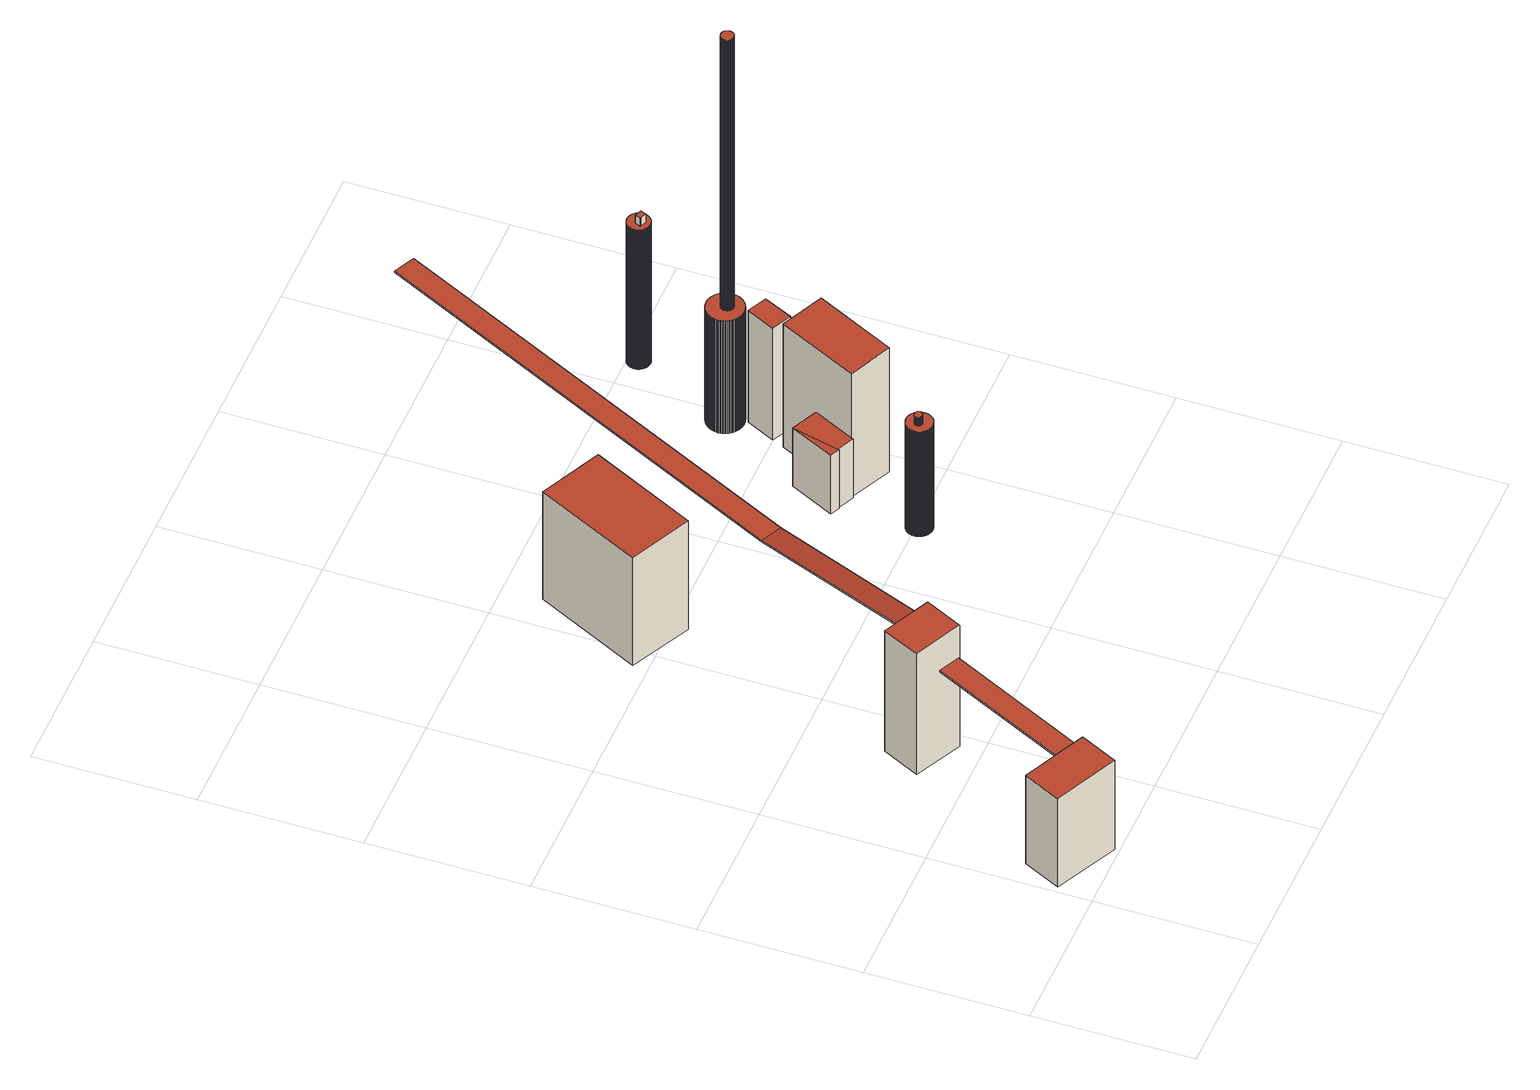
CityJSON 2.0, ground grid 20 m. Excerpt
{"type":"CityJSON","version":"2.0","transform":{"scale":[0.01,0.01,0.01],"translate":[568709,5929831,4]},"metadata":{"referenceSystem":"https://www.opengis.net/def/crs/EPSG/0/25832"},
"CityObjects":{
"building1":{"type":"Building","attributes":{"Grundfläche 2D":"126.676416","Grundhöhe NN":"4.909"},"geometry":[{"type":"Solid","lod":"3","boundaries":[[[[0,1,2,3]],[[4,5,3,2]],[[5,6,0,3]],[[6,7,1,0]],[[7,4,2,1]],[[7,6,5,4]]]],"semantics":{"surfaces":[{"type":"RoofSurface"},{"type":"WallSurface"},{"type":"GroundSurface"}],"values":[[0,1,1,1,1,2]]}}]},
"building2":{"type":"Building","attributes":{"Grundfläche 2D":"384.814786","Grundhöhe NN":"4.629"},"geometry":[{"type":"Solid","lod":"3","boundaries":[[[[8,9,10,11,12,13]],[[14,15,16,17,13]],[[18,19,20,21,22,23]],[[24,25,26,27]],[[28,24,27,29]],[[8,30,31,14,13,12,32,33,9]],[[10,9,33,34]],[[11,10,34,35]],[[12,11,35,32]],[[8,13,17]],[[15,14,31,36]],[[16,37,30,8,17]],[[20,19,18,38,39,40],[29,41,42,28]],[[21,20,40,43]],[[23,22,21,43,44,45],[36,37,16,15]],[[18,23,45,38]],[[41,29,27,26,46,47]],[[48,25,24,28,42,49]],[[26,25,48,46]],[[33,32,35,34]],[[37,36,31,30]],[[43,40,39,38,45,44]],[[48,49,47,46]],[[49,42,41,47]]]],"semantics":{"surfaces":[{"type":"RoofSurface"},{"type":"WallSurface"},{"type":"GroundSurface"}],"values":[[0,0,0,0,0,1,1,1,1,1,1,1,1,1,1,1,1,1,1,2,2,2,2,2]]}}]},
"building3":{"type":"Building","attributes":{"Grundfläche 2D":"8.216578","Grundhöhe NN":"4.984"},"children":["building3-1"],"geometry":[{"type":"Solid","lod":"3","boundaries":[[[[50,51,52,53,54,55,56,57,58,59,60,61,62,63,64,65,66,67,68,69,70,71,72,73,74,75,76,77,78,79,80,81,82,83,84,85,86,87,88,89,90,91,92,93,94,95,96,97,98,99,100,101,102,103,104,105,106,107,108,109,110,111,112,113,114,115,116,117,118,119,120,121,122,123,124,125,126,127,128,129,130,131,132,133,134,135,136,137,138,139,140,141,142,143,144,145,146,147,148,149]],[[150,151,56,55]],[[151,152,57,56]],[[152,153,58,57]],[[153,154,59,58]],[[154,155,60,59]],[[155,156,61,60]],[[156,157,62,61]],[[157,158,63,62]],[[158,159,64,63]],[[159,160,65,64]],[[160,161,66,65]],[[161,162,67,66]],[[163,150,55,54]],[[162,164,68,67]],[[164,165,69,68]],[[165,166,70,69]],[[166,167,71,70]],[[167,168,72,71]],[[168,169,73,72]],[[169,170,74,73]],[[170,171,75,74]],[[171,172,76,75]],[[172,173,77,76]],[[173,174,78,77]],[[174,175,79,78]],[[175,176,80,79]],[[176,177,81,80]],[[177,178,82,81]],[[178,179,83,82]],[[179,180,84,83]],[[180,181,85,84]],[[181,182,86,85]],[[182,183,87,86]],[[183,184,88,87]],[[184,185,89,88]],[[185,186,90,89]],[[186,187,91,90]],[[187,188,92,91]],[[188,189,93,92]],[[189,190,94,93]],[[190,191,95,94]],[[191,192,96,95]],[[192,193,97,96]],[[193,194,98,97]],[[194,195,99,98]],[[195,196,100,99]],[[196,197,101,100]],[[197,198,102,101]],[[198,199,103,102]],[[199,200,104,103]],[[200,201,105,104]],[[201,202,106,105]],[[202,203,107,106]],[[203,204,108,107]],[[204,205,109,108]],[[205,206,110,109]],[[206,207,111,110]],[[207,208,112,111]],[[208,209,113,112]],[[209,210,114,113]],[[210,211,115,114]],[[211,212,116,115]],[[212,213,117,116]],[[213,214,118,117]],[[214,215,119,118]],[[215,216,120,119]],[[216,217,121,120]],[[217,218,122,121]],[[218,219,123,122]],[[219,220,124,123]],[[220,221,125,124]],[[221,222,126,125]],[[222,223,127,126]],[[223,224,128,127]],[[224,225,129,128]],[[225,226,130,129]],[[226,227,131,130]],[[227,228,132,131]],[[228,229,133,132]],[[229,230,134,133]],[[230,231,135,134]],[[231,232,136,135]],[[232,233,137,136]],[[233,234,138,137]],[[234,235,139,138]],[[235,236,140,139]],[[236,237,141,140]],[[237,238,142,141]],[[238,239,143,142]],[[239,240,144,143]],[[240,241,145,144]],[[241,242,146,145]],[[242,243,147,146]],[[243,244,148,147]],[[244,245,149,148]],[[245,246,50,149]],[[246,247,51,50]],[[247,248,52,51]],[[248,249,53,52]],[[249,163,54,53]],[[243,242,241,240,239,238,237,236,235,234,233,232,231,230,229,228,227,226,225,224,223,222,221,220,219,218,217,216,215,214,213,212,211,210,209,208,207,206,205,204,203,202,201,200,199,198,197,196,195,194,193,192,191,190,189,188,187,186,185,184,183,182,181,180,179,178,177,176,175,174,173,172,171,170,169,168,167,166,165,164,162,161,160,159,158,157,156,155,154,153,152,151,150,163,249,248,247,246,245,244]]]],"semantics":{"surfaces":[{"type":"RoofSurface"},{"type":"WallSurface"},{"type":"GroundSurface"}],"values":[[0,1,1,1,1,1,1,1,1,1,1,1,1,1,1,1,1,1,1,1,1,1,1,1,1,1,1,1,1,1,1,1,1,1,1,1,1,1,1,1,1,1,1,1,1,1,1,1,1,1,1,1,1,1,1,1,1,1,1,1,1,1,1,1,1,1,1,1,1,1,1,1,1,1,1,1,1,1,1,1,1,1,1,1,1,1,1,1,1,1,1,1,1,1,1,1,1,1,1,1,1,2]]}}]},
"building3-1":{"type":"BuildingInstallation","parents":["building3"],"geometry":[{"type":"MultiSurface","lod":"3","boundaries":[[[250,251,252,253,254,255,256,257,258,259,260,261,262,263,264,265,266,267,268,269,270,271,272,273,274,275,276,277,278,279,280,281,282,283,284,285,286,287,288,289,290,291,292,293,294,295,296,297,298,299,300,301,302,303,304,305,306,307,308,309,310,311,312,313,314,315,316,317,318,319,320,321,322,323,324,325,326,327,328,329,330,331,332,333,334,335,336,337,338,339,340,341,342,343,344,345,346,347,348,349]],[[252,251,350,351]],[[253,252,351,352]],[[254,253,352,353]],[[255,254,353,354]],[[256,255,354,355]],[[257,256,355,356]],[[258,257,356,357]],[[259,258,357,358]],[[260,259,358,359]],[[261,260,359,360]],[[262,261,360,361]],[[263,262,361,362]],[[251,250,363,350]],[[264,263,362,364]],[[265,264,364,365]],[[266,265,365,366]],[[267,266,366,367]],[[268,267,367,368]],[[269,268,368,369]],[[270,269,369,370]],[[271,270,370,371]],[[272,271,371,372]],[[273,272,372,373]],[[274,273,373,374]],[[275,274,374,375]],[[276,275,375,376]],[[277,276,376,377]],[[278,277,377,378]],[[279,278,378,379]],[[280,279,379,380]],[[281,280,380,381]],[[282,281,381,382]],[[283,282,382,383]],[[284,283,383,384]],[[285,284,384,385]],[[286,285,385,386]],[[287,286,386,387]],[[288,287,387,388]],[[289,288,388,389]],[[290,289,389,390]],[[291,290,390,391]],[[292,291,391,392]],[[293,292,392,393]],[[294,293,393,394]],[[295,294,394,395]],[[296,295,395,396]],[[297,296,396,397]],[[298,297,397,398]],[[299,298,398,399]],[[300,299,399,400]],[[301,300,400,401]],[[302,301,401,402]],[[303,302,402,403]],[[304,303,403,404]],[[305,304,404,405]],[[306,305,405,406]],[[307,306,406,407]],[[308,307,407,408]],[[309,308,408,409]],[[310,309,409,410]],[[311,310,410,411]],[[312,311,411,412]],[[313,312,412,413]],[[314,313,413,414]],[[315,314,414,415]],[[316,315,415,416]],[[317,316,416,417]],[[318,317,417,418]],[[319,318,418,419]],[[320,319,419,420]],[[321,320,420,421]],[[322,321,421,422]],[[323,322,422,423]],[[324,323,423,424]],[[325,324,424,425]],[[326,325,425,426]],[[327,326,426,427]],[[328,327,427,428]],[[329,328,428,429]],[[330,329,429,430]],[[331,330,430,431]],[[332,331,431,432]],[[333,332,432,433]],[[334,333,433,434]],[[335,334,434,435]],[[336,335,435,436]],[[337,336,436,437]],[[338,337,437,438]],[[339,338,438,439]],[[340,339,439,440]],[[341,340,440,441]],[[342,341,441,442]],[[343,342,442,443]],[[344,343,443,444]],[[345,344,444,445]],[[346,345,445,446]],[[347,346,446,447]],[[348,347,447,448]],[[349,348,448,449]],[[250,349,449,363]]],"semantics":{"surfaces":[{"type":"RoofSurface"},{"type":"WallSurface"}],"values":[0,1,1,1,1,1,1,1,1,1,1,1,1,1,1,1,1,1,1,1,1,1,1,1,1,1,1,1,1,1,1,1,1,1,1,1,1,1,1,1,1,1,1,1,1,1,1,1,1,1,1,1,1,1,1,1,1,1,1,1,1,1,1,1,1,1,1,1,1,1,1,1,1,1,1,1,1,1,1,1,1,1,1,1,1,1,1,1,1,1,1,1,1,1,1,1,1,1,1,1,1]}}]},
"building4":{"type":"Building","attributes":{"Grundfläche 2D":"87.640583","Grundhöhe NN":"4.888"},"geometry":[{"type":"Solid","lod":"3","boundaries":[[[[450,451,452,453]],[[454,455,456,457,458]],[[456,459,460,457]],[[450,454,461,462,451]],[[452,451,462,463]],[[453,452,463,464]],[[455,454,450,453,464,465]],[[456,455,465,466]],[[459,456,466,467]],[[460,459,467,468]],[[457,460,468,469]],[[458,457,469,470]],[[454,458,470,461]],[[463,462,461,470,469,468,467,466,465,464]]]],"semantics":{"surfaces":[{"type":"RoofSurface"},{"type":"WallSurface"},{"type":"GroundSurface"}],"values":[[0,0,0,1,1,1,1,1,1,1,1,1,1,2]]}}]},
"building5":{"type":"Building","attributes":{"Grundfläche 2D":"11.058525","Grundhöhe NN":"5.055"},"geometry":[{"type":"Solid","lod":"3","boundaries":[[[[471,472,473,474]],[[475,476,474,473]],[[476,477,471,474]],[[477,478,472,471]],[[478,475,473,472]],[[478,477,476,475]]]],"semantics":{"surfaces":[{"type":"RoofSurface"},{"type":"WallSurface"},{"type":"GroundSurface"}],"values":[[0,1,1,1,1,2]]}}]},
"building6":{"type":"Building","attributes":{"Grundfläche 2D":"16.461958","Grundhöhe NN":"5.055"},"children":["building6-1"],"geometry":[{"type":"Solid","lod":"3","boundaries":[[[[479,480,481,482,483,484,485,486,487,488,489,490,491,492,493,494,495,496,497,498,499,500,501,502,503,504,505,506,507,508,509,510,511,512,513,514,515,516,517,518,519,520,521,522,523,524,525,526,527,528,529,530,531,532,533,534,535,536,537,538,539,540,541,542,543,544,545,546,547,548,549,550,551,552,553,554,555,556,557,558,559,560,561,562,563,564,565,566,567,568,569,570,571,572,573,574,575,576,577,578]],[[579,580,490,489]],[[580,581,491,490]],[[581,582,492,491]],[[582,583,493,492]],[[584,585,482,481]],[[585,586,483,482]],[[586,587,484,483]],[[587,588,485,484]],[[588,589,486,485]],[[589,590,487,486]],[[591,579,489,488]],[[590,591,488,487]],[[583,592,494,493]],[[592,593,495,494]],[[593,594,496,495]],[[594,595,497,496]],[[595,596,498,497]],[[596,597,499,498]],[[597,598,500,499]],[[598,599,501,500]],[[599,600,502,501]],[[600,601,503,502]],[[601,602,504,503]],[[602,603,505,504]],[[603,604,506,505]],[[604,605,507,506]],[[605,606,508,507]],[[606,607,509,508]],[[607,608,510,509]],[[608,609,511,510]],[[609,610,512,511]],[[610,611,513,512]],[[611,612,514,513]],[[612,613,515,514]],[[613,614,516,515]],[[614,615,517,516]],[[615,616,518,517]],[[616,617,519,518]],[[617,618,520,519]],[[618,619,521,520]],[[619,620,522,521]],[[620,621,523,522]],[[621,622,524,523]],[[622,623,525,524]],[[623,624,526,525]],[[624,625,527,526]],[[625,626,528,527]],[[626,627,529,528]],[[627,628,530,529]],[[628,629,531,530]],[[629,630,532,531]],[[630,631,533,532]],[[631,632,534,533]],[[632,633,535,534]],[[633,634,536,535]],[[634,635,537,536]],[[635,636,538,537]],[[636,637,539,538]],[[637,638,540,539]],[[638,639,541,540]],[[639,640,542,541]],[[640,641,543,542]],[[641,642,544,543]],[[642,643,545,544]],[[643,644,546,545]],[[644,645,547,546]],[[645,646,548,547]],[[646,647,549,548]],[[647,648,550,549]],[[648,649,551,550]],[[649,650,552,551]],[[650,651,553,552]],[[651,652,554,553]],[[652,653,555,554]],[[653,654,556,555]],[[654,655,557,556]],[[655,656,558,557]],[[656,657,559,558]],[[657,658,560,559]],[[658,659,561,560]],[[659,660,562,561]],[[660,661,563,562]],[[661,662,564,563]],[[662,663,565,564]],[[663,664,566,565]],[[664,665,567,566]],[[665,666,568,567]],[[666,667,569,568]],[[667,668,570,569]],[[668,669,571,570]],[[669,670,572,571]],[[670,671,573,572]],[[671,672,574,573]],[[672,673,575,574]],[[673,674,576,575]],[[674,675,577,576]],[[675,676,578,577]],[[676,677,479,578]],[[677,678,480,479]],[[678,584,481,480]],[[674,673,672,671,670,669,668,667,666,665,664,663,662,661,660,659,658,657,656,655,654,653,652,651,650,649,648,647,646,645,644,643,642,641,640,639,638,637,636,635,634,633,632,631,630,629,628,627,626,625,624,623,622,621,620,619,618,617,616,615,614,613,612,611,610,609,608,607,606,605,604,603,602,601,600,599,598,597,596,595,594,593,592,583,582,581,580,579,591,590,589,588,587,586,585,584,678,677,676,675]]]],"semantics":{"surfaces":[{"type":"RoofSurface"},{"type":"WallSurface"},{"type":"GroundSurface"}],"values":[[0,1,1,1,1,1,1,1,1,1,1,1,1,1,1,1,1,1,1,1,1,1,1,1,1,1,1,1,1,1,1,1,1,1,1,1,1,1,1,1,1,1,1,1,1,1,1,1,1,1,1,1,1,1,1,1,1,1,1,1,1,1,1,1,1,1,1,1,1,1,1,1,1,1,1,1,1,1,1,1,1,1,1,1,1,1,1,1,1,1,1,1,1,1,1,1,1,1,1,1,1,2]]}}]},
"building6-1":{"type":"BuildingInstallation","parents":["building6"],"geometry":[{"type":"MultiSurface","lod":"3","boundaries":[[[679,680,681,682,683,684,685,686,687,688,689,690,691,692,693,694,695,696,697,698,699,700,701,702,703,704,705,706,707,708,709,710,711,712,713,714,715,716,717,718,719,720,721,722,723,724,725,726,727,728,729,730,731,732,733,734,735,736,737,738,739,740,741,742,743,744,745,746,747,748,749,750,751,752,753,754,755,756,757,758,759,760,761,762,763,764,765,766,767,768,769,770,771,772,773,774,775,776,777,778]],[[779,780,685,684]],[[780,781,686,685]],[[781,782,687,686]],[[782,783,688,687]],[[783,784,689,688]],[[784,785,690,689]],[[691,690,785,786]],[[679,778,787,788]],[[788,789,680,679]],[[789,790,681,680]],[[790,791,682,681]],[[791,792,683,682]],[[792,779,684,683]],[[786,793,692,691]],[[793,794,693,692]],[[794,795,694,693]],[[795,796,695,694]],[[796,797,696,695]],[[797,798,697,696]],[[798,799,698,697]],[[799,800,699,698]],[[800,801,700,699]],[[801,802,701,700]],[[802,803,702,701]],[[803,804,703,702]],[[804,805,704,703]],[[805,806,705,704]],[[806,807,706,705]],[[807,808,707,706]],[[808,809,708,707]],[[809,810,709,708]],[[810,811,710,709]],[[811,812,711,710]],[[812,813,712,711]],[[813,814,713,712]],[[814,815,714,713]],[[815,816,715,714]],[[816,817,716,715]],[[817,818,717,716]],[[818,819,718,717]],[[819,820,719,718]],[[820,821,720,719]],[[821,822,721,720]],[[822,823,722,721]],[[823,824,723,722]],[[824,825,724,723]],[[825,826,725,724]],[[826,827,726,725]],[[827,828,727,726]],[[828,829,728,727]],[[829,830,729,728]],[[830,831,730,729]],[[831,832,731,730]],[[832,833,732,731]],[[833,834,733,732]],[[834,835,734,733]],[[835,836,735,734]],[[736,735,836,837]],[[837,838,737,736]],[[838,839,738,737]],[[839,840,739,738]],[[840,841,740,739]],[[841,842,741,740]],[[842,843,742,741]],[[843,844,743,742]],[[844,845,744,743]],[[845,846,745,744]],[[846,847,746,745]],[[847,848,747,746]],[[848,849,748,747]],[[849,850,749,748]],[[850,851,750,749]],[[851,852,751,750]],[[852,853,752,751]],[[853,854,753,752]],[[854,855,754,753]],[[755,754,855,856]],[[856,857,756,755]],[[857,858,757,756]],[[858,859,758,757]],[[859,860,759,758]],[[860,861,760,759]],[[861,862,761,760]],[[862,863,762,761]],[[863,864,763,762]],[[864,865,764,763]],[[865,866,765,764]],[[866,867,766,765]],[[867,868,767,766]],[[868,869,768,767]],[[869,870,769,768]],[[870,871,770,769]],[[871,872,771,770]],[[872,873,772,771]],[[873,874,773,772]],[[874,875,774,773]],[[875,876,775,774]],[[876,877,776,775]],[[877,878,777,776]],[[878,787,778,777]]],"semantics":{"surfaces":[{"type":"RoofSurface"},{"type":"WallSurface"}],"values":[0,1,1,1,1,1,1,1,1,1,1,1,1,1,1,1,1,1,1,1,1,1,1,1,1,1,1,1,1,1,1,1,1,1,1,1,1,1,1,1,1,1,1,1,1,1,1,1,1,1,1,1,1,1,1,1,1,1,1,1,1,1,1,1,1,1,1,1,1,1,1,1,1,1,1,1,1,1,1,1,1,1,1,1,1,1,1,1,1,1,1,1,1,1,1,1,1,1,1,1,1]}}]},
"building7":{"type":"Building","attributes":{"Grundfläche 2D":"6.274984","Grundhöhe NN":"4.572"},"children":["building7-1"],"geometry":[{"type":"Solid","lod":"3","boundaries":[[[[879,880,881,882,883,884,885,886,887,888,889,890,891,892,893,894,895,896,897,898,899,900,901,902,903,904,905,906,907,908,909,910,911,912,913,914,915,916,917,918,919,920,921,922,923,924,925,926,927,928,929,930,931,932,933,934,935,936,937,938,939,940,941,942,943,944,945,946,947,948,949,950,951,952,953,954,955,956,957,958,959,960,961,962,963,964,965,966,967,968,969,970,971,972,973,974,975,976,977,978,979,980,981]],[[982,983,880,879]],[[983,984,881,880]],[[984,985,882,881]],[[985,986,883,882]],[[986,987,884,883]],[[987,988,885,884]],[[988,989,886,885]],[[989,990,887,886]],[[990,991,888,887]],[[992,982,879,981]],[[993,994,980,979]],[[994,992,981,980]],[[991,995,889,888]],[[995,996,890,889]],[[996,997,891,890]],[[997,998,892,891]],[[998,999,893,892]],[[999,1000,894,893]],[[1000,1001,895,894]],[[1001,1002,896,895]],[[1002,1003,897,896]],[[1003,1004,898,897]],[[1004,1005,899,898]],[[1005,1006,900,899]],[[1006,1007,901,900]],[[1007,1008,902,901]],[[1008,1009,903,902]],[[1009,1010,904,903]],[[1010,1011,905,904]],[[1011,1012,906,905]],[[1012,1013,907,906]],[[1013,1014,908,907]],[[1014,1015,909,908]],[[1015,1016,910,909]],[[1016,1017,911,910]],[[1017,1018,912,911]],[[1018,1019,913,912]],[[1019,1020,914,913]],[[1020,1021,915,914]],[[1021,1022,916,915]],[[1022,1023,1024,918,917,916]],[[1024,1025,919,918]],[[1025,1026,920,919]],[[1026,1027,921,920]],[[1027,1028,922,921]],[[1028,1029,923,922]],[[1029,1030,924,923]],[[1030,1031,925,924]],[[1031,1032,926,925]],[[1032,1033,927,926]],[[1033,1034,928,927]],[[1034,1035,929,928]],[[1035,1036,930,929]],[[1036,1037,931,930]],[[1037,1038,932,931]],[[1038,1039,933,932]],[[1039,1040,934,933]],[[1040,1041,935,934]],[[1041,1042,936,935]],[[1042,1043,937,936]],[[1043,1044,1045,939,938,937]],[[1045,1046,940,939]],[[1046,1047,941,940]],[[1047,1048,942,941]],[[1048,1049,943,942]],[[1049,1050,944,943]],[[1050,1051,945,944]],[[1051,1052,946,945]],[[1052,1053,947,946]],[[1053,1054,948,947]],[[1054,1055,949,948]],[[1055,1056,950,949]],[[1056,1057,951,950]],[[1057,1058,952,951]],[[1058,1059,953,952]],[[1059,1060,954,953]],[[1060,1061,955,954]],[[1061,1062,956,955]],[[1062,1063,957,956]],[[1063,1064,958,957]],[[1064,1065,959,958]],[[1065,1066,960,959]],[[1066,1067,961,960]],[[1067,1068,962,961]],[[1068,1069,963,962]],[[1069,1070,964,963]],[[1070,1071,965,964]],[[1071,1072,966,965]],[[1072,1073,967,966]],[[1073,1074,968,967]],[[1074,1075,969,968]],[[1075,1076,970,969]],[[1076,1077,971,970]],[[1077,1078,972,971]],[[1078,1079,973,972]],[[1079,1080,974,973]],[[1080,1081,975,974]],[[1081,1082,976,975]],[[1082,1083,977,976]],[[1083,1084,978,977]],[[1084,993,979,978]],[[1079,1078,1077,1076,1075,1074,1073,1072,1071,1070,1069,1068,1067,1066,1065,1064,1063,1062,1061,1060,1059,1058,1057,1056,1055,1054,1053,1052,1051,1050,1049,1048,1047,1046,1045,1044,1043,1042,1041,1040,1039,1038,1037,1036,1035,1034,1033,1032,1031,1030,1029,1028,1027,1026,1025,1024,1023,1022,1021,1020,1019,1018,1017,1016,1015,1014,1013,1012,1011,1010,1009,1008,1007,1006,1005,1004,1003,1002,1001,1000,999,998,997,996,995,991,990,989,988,987,986,985,984,983,982,992,994,993,1084,1083,1082,1081,1080]]]],"semantics":{"surfaces":[{"type":"RoofSurface"},{"type":"WallSurface"},{"type":"GroundSurface"}],"values":[[0,1,1,1,1,1,1,1,1,1,1,1,1,1,1,1,1,1,1,1,1,1,1,1,1,1,1,1,1,1,1,1,1,1,1,1,1,1,1,1,1,1,1,1,1,1,1,1,1,1,1,1,1,1,1,1,1,1,1,1,1,1,1,1,1,1,1,1,1,1,1,1,1,1,1,1,1,1,1,1,1,1,1,1,1,1,1,1,1,1,1,1,1,1,1,1,1,1,1,1,1,1,2]]}}]},
"building7-1":{"type":"BuildingInstallation","parents":["building7"],"geometry":[{"type":"MultiSurface","lod":"3","boundaries":[[[1085,1086,1087,1088,1089,1090]],[[1091,1092,1086,1085]],[[1092,1093,1094,1088,1087,1086]],[[1089,1088,1094,1095]],[[1090,1089,1095,1096]],[[1096,1091,1085,1090]]],"semantics":{"surfaces":[{"type":"RoofSurface"},{"type":"WallSurface"}],"values":[0,1,1,1,1,1]}}]}
},
"vertices":[
[3167,7129,1778],[2398,7506,1759],[1747,6177,1759],[2515,5800,1778],[1747,6177,91],[2515,5800,91],[3167,7129,91],[2398,7506,91],
[726,717,1439],[313,919,1430],[82,447,1430],[876,58,1447],[1107,530,1447],[887,638,1442],[991,587,1442],[1823,2287,1442],[1558,2417,1442],[726,717,1442],[2063,2752,1947],[2047,2760,1947],[1465,3045,1934],[1235,2575,1934],[1823,2287,1947],[1833,2282,1947],[3100,4911,1447],[5746,10315,1453],[5482,10444,1453],[2834,5037,1447],[2047,2760,1697],[1783,2889,1697],[726,717,1422],[991,587,1422],[1107,530,63],[313,919,63],[82,447,63],[876,58,63],[1823,2287,1422],[1558,2417,1422],[2063,2752,63],[2047,2760,63],[1465,3045,63],[1783,2889,1674],[2047,2760,1674],[1235,2575,63],[1823,2287,63],[1833,2282,63],[5482,10444,1430],[2834,5037,1424],[5746,10315,1430],[3100,4911,1424],
[4861,4051,1725],[4855,4042,1725],[4849,4034,1725],[4844,4025,1725],[4840,4016,1725],[4836,4006,1725],[4833,3997,1725],[4831,3987,1725],[4829,3977,1725],[4827,3967,1725],[4827,3957,1725],[4827,3946,1725],[4827,3936,1725],[4829,3926,1725],[4830,3916,1725],[4833,3906,1725],[4836,3897,1725],[4840,3887,1725],[4844,3878,1725],[4849,3869,1725],[4854,3861,1725],[4860,3852,1725],[4867,3845,1725],[4874,3837,1725],[4881,3830,1725],[4889,3824,1725],[4897,3818,1725],[4906,3812,1725],[4915,3807,1725],[4924,3803,1725],[4933,3799,1725],[4943,3796,1725],[4953,3793,1725],[4963,3792,1725],[4973,3790,1725],[4983,3790,1725],[4993,3790,1725],[5003,3790,1725],[5014,3792,1725],[5023,3793,1725],[5033,3796,1725],[5043,3799,1725],[5052,3803,1725],[5062,3807,1725],[5070,3812,1725],[5079,3817,1725],[5087,3823,1725],[5095,3830,1725],[5103,3837,1725],[5110,3844,1725],[5116,3852,1725],[5122,3860,1725],[5128,3869,1725],[5132,3878,1725],[5137,3887,1725],[5141,3896,1725],[5144,3906,1725],[5146,3916,1725],[5148,3926,1725],[5149,3936,1725],[5150,3946,1725],[5150,3956,1725],[5149,3966,1725],[5148,3976,1725],[5146,3986,1725],[5144,3996,1725],[5141,4006,1725],[5137,4015,1725],[5133,4025,1725],[5128,4033,1725],[5122,4042,1725],[5116,4050,1725],[5110,4058,1725],[5103,4066,1725],[5095,4072,1725],[5088,4079,1725],[5079,4085,1725],[5071,4091,1725],[5062,4095,1725],[5053,4100,1725],[5043,4104,1725],[5034,4107,1725],[5024,4109,1725],[5014,4111,1725],[5004,4112,1725],[4994,4113,1725],[4983,4113,1725],[4973,4112,1725],[4963,4111,1725],[4953,4109,1725],[4943,4107,1725],[4934,4104,1725],[4924,4100,1725],[4915,4096,1725],[4906,4091,1725],[4898,4085,1725],[4889,4079,1725],[4881,4073,1725],[4874,4066,1725],[4867,4058,1725],[4836,4006,98],[4833,3997,98],[4831,3987,98],[4829,3977,98],[4827,3967,98],[4827,3957,98],[4827,3946,98],[4827,3936,98],[4829,3926,98],[4830,3916,98],[4833,3906,98],[4836,3897,98],[4840,3887,98],[4840,4016,98],[4844,3878,98],[4849,3869,98],[4854,3861,98],[4860,3852,98],[4867,3845,98],[4874,3837,98],[4881,3830,98],[4889,3824,98],[4897,3818,98],[4906,3812,98],[4915,3807,98],[4924,3803,98],[4933,3799,98],[4943,3796,98],[4953,3793,98],[4963,3792,98],[4973,3790,98],[4983,3790,98],[4993,3790,98],[5003,3790,98],[5014,3792,98],[5023,3793,98],[5033,3796,98],[5043,3799,98],[5052,3803,98],[5062,3807,98],[5070,3812,98],[5079,3817,98],[5087,3823,98],[5095,3830,98],[5103,3837,98],[5110,3844,98],[5116,3852,98],[5122,3860,98],[5128,3869,98],[5132,3878,98],[5137,3887,98],[5141,3896,98],[5144,3906,98],[5146,3916,98],[5148,3926,98],[5149,3936,98],[5150,3946,98],[5150,3956,98],[5149,3966,98],[5148,3976,98],[5146,3986,98],[5144,3996,98],[5141,4006,98],[5137,4015,98],[5133,4025,98],[5128,4033,98],[5122,4042,98],[5116,4050,98],[5110,4058,98],[5103,4066,98],[5095,4072,98],[5088,4079,98],[5079,4085,98],[5071,4091,98],[5062,4095,98],[5053,4100,98],[5043,4104,98],[5034,4107,98],[5024,4109,98],[5014,4111,98],[5004,4112,98],[4994,4113,98],[4983,4113,98],[4973,4112,98],[4963,4111,98],[4953,4109,98],[4943,4107,98],[4934,4104,98],[4924,4100,98],[4915,4096,98],[4906,4091,98],[4898,4085,98],[4889,4079,98],[4881,4073,98],[4874,4066,98],[4867,4058,98],[4861,4051,98],[4855,4042,98],[4849,4034,98],[4844,4025,98],
[4925,3976,1857],[4924,3973,1857],[4923,3970,1857],[4922,3967,1857],[4922,3964,1857],[4921,3962,1857],[4921,3958,1857],[4921,3955,1857],[4921,3953,1857],[4922,3950,1857],[4922,3947,1857],[4923,3944,1857],[4924,3941,1857],[4925,3938,1857],[4926,3935,1857],[4928,3933,1857],[4929,3930,1857],[4931,3928,1857],[4933,3925,1857],[4935,3923,1857],[4937,3921,1857],[4940,3919,1857],[4942,3917,1857],[4945,3916,1857],[4947,3914,1857],[4950,3913,1857],[4953,3912,1857],[4956,3911,1857],[4958,3910,1857],[4961,3910,1857],[4964,3909,1857],[4967,3909,1857],[4970,3909,1857],[4973,3909,1857],[4976,3910,1857],[4979,3910,1857],[4982,3911,1857],[4985,3912,1857],[4988,3913,1857],[4991,3914,1857],[4993,3916,1857],[4996,3917,1857],[4998,3919,1857],[5000,3921,1857],[5003,3923,1857],[5005,3925,1857],[5007,3928,1857],[5008,3930,1857],[5010,3933,1857],[5011,3935,1857],[5013,3938,1857],[5014,3941,1857],[5015,3944,1857],[5016,3946,1857],[5016,3949,1857],[5016,3952,1857],[5017,3955,1857],[5017,3958,1857],[5017,3961,1857],[5016,3964,1857],[5016,3967,1857],[5015,3970,1857],[5014,3973,1857],[5013,3976,1857],[5011,3979,1857],[5010,3981,1857],[5008,3984,1857],[5007,3986,1857],[5005,3988,1857],[5003,3991,1857],[5001,3993,1857],[4998,3995,1857],[4996,3996,1857],[4993,3998,1857],[4991,4000,1857],[4988,4001,1857],[4985,4002,1857],[4982,4003,1857],[4979,4004,1857],[4976,4004,1857],[4973,4004,1857],[4970,4005,1857],[4968,4005,1857],[4965,4004,1857],[4961,4004,1857],[4958,4004,1857],[4956,4003,1857],[4953,4002,1857],[4950,4001,1857],[4947,4000,1857],[4945,3998,1857],[4942,3996,1857],[4940,3995,1857],[4937,3993,1857],[4935,3991,1857],[4933,3989,1857],[4931,3986,1857],[4929,3984,1857],[4928,3981,1857],[4926,3979,1857],[4924,3973,1725],[4923,3970,1725],[4922,3967,1725],[4922,3964,1725],[4921,3962,1725],[4921,3958,1725],[4921,3955,1725],[4921,3953,1725],[4922,3950,1725],[4922,3947,1725],[4923,3944,1725],[4924,3941,1725],[4925,3938,1725],[4925,3976,1725],[4926,3935,1725],[4928,3933,1725],[4929,3930,1725],[4931,3928,1725],[4933,3925,1725],[4935,3923,1725],[4937,3921,1725],[4940,3919,1725],[4942,3917,1725],[4945,3916,1725],[4947,3914,1725],[4950,3913,1725],[4953,3912,1725],[4956,3911,1725],[4958,3910,1725],[4961,3910,1725],[4964,3909,1725],[4967,3909,1725],[4970,3909,1725],[4973,3909,1725],[4976,3910,1725],[4979,3910,1725],[4982,3911,1725],[4985,3912,1725],[4988,3913,1725],[4991,3914,1725],[4993,3916,1725],[4996,3917,1725],[4998,3919,1725],[5000,3921,1725],[5003,3923,1725],[5005,3925,1725],[5007,3928,1725],[5008,3930,1725],[5010,3933,1725],[5011,3935,1725],[5013,3938,1725],[5014,3941,1725],[5015,3944,1725],[5016,3946,1725],[5016,3949,1725],[5016,3952,1725],[5017,3955,1725],[5017,3958,1725],[5017,3961,1725],[5016,3964,1725],[5016,3967,1725],[5015,3970,1725],[5014,3973,1725],[5013,3976,1725],[5011,3979,1725],[5010,3981,1725],[5008,3984,1725],[5007,3986,1725],[5005,3988,1725],[5003,3991,1725],[5001,3993,1725],[4998,3995,1725],[4996,3996,1725],[4993,3998,1725],[4991,4000,1725],[4988,4001,1725],[4985,4002,1725],[4982,4003,1725],[4979,4004,1725],[4976,4004,1725],[4973,4004,1725],[4970,4005,1725],[4968,4005,1725],[4965,4004,1725],[4961,4004,1725],[4958,4004,1725],[4956,4003,1725],[4953,4002,1725],[4950,4001,1725],[4947,4000,1725],[4945,3998,1725],[4942,3996,1725],[4940,3995,1725],[4937,3993,1725],[4935,3991,1725],[4933,3989,1725],[4931,3986,1725],[4929,3984,1725],[4928,3981,1725],[4926,3979,1725],
[5181,4841,2004],[5708,4584,2022],[6198,5589,2022],[5672,5846,2004],[5181,4841,1004],[5437,5363,1004],[5112,5522,997],[4962,4920,997],[5170,4818,1004],[4839,4963,997],[4955,4906,997],[5181,4841,89],[5708,4584,89],[6198,5589,89],[5672,5846,89],[5437,5363,89],[5112,5522,89],[4839,4963,89],[4955,4906,89],[4962,4920,89],[5170,4818,89],
[5899,6354,1841],[5723,5988,1841],[5969,5870,1841],[6144,6236,1841],[5969,5870,105],[6144,6236,105],[5899,6354,105],[5723,5988,105],
[5785,6829,1854],[5771,6825,1854],[5758,6819,1854],[5745,6813,1854],[5732,6807,1854],[5720,6799,1854],[5708,6791,1854],[5697,6782,1854],[5686,6772,1854],[5676,6762,1854],[5667,6751,1854],[5658,6739,1854],[5651,6727,1854],[5643,6714,1854],[5637,6701,1854],[5632,6688,1854],[5627,6675,1854],[5623,6661,1854],[5621,6647,1854],[5619,6632,1854],[5618,6618,1854],[5617,6604,1854],[5618,6589,1854],[5620,6575,1854],[5622,6561,1854],[5626,6547,1854],[5630,6533,1854],[5635,6520,1854],[5641,6507,1854],[5648,6494,1854],[5656,6482,1854],[5664,6470,1854],[5673,6459,1854],[5683,6448,1854],[5693,6438,1854],[5704,6429,1854],[5716,6420,1854],[5728,6412,1854],[5740,6405,1854],[5753,6399,1854],[5766,6394,1854],[5780,6389,1854],[5794,6385,1854],[5808,6383,1854],[5822,6381,1854],[5837,6379,1854],[5851,6379,1854],[5865,6380,1854],[5880,6382,1854],[5894,6384,1854],[5908,6388,1854],[5922,6392,1854],[5935,6397,1854],[5948,6403,1854],[5961,6410,1854],[5973,6417,1854],[5985,6426,1854],[5996,6435,1854],[6006,6445,1854],[6017,6455,1854],[6026,6466,1854],[6034,6478,1854],[6042,6490,1854],[6049,6502,1854],[6056,6515,1854],[6061,6528,1854],[6066,6542,1854],[6069,6556,1854],[6072,6570,1854],[6074,6584,1854],[6075,6599,1854],[6075,6613,1854],[6074,6627,1854],[6073,6642,1854],[6070,6656,1854],[6067,6670,1854],[6063,6683,1854],[6057,6697,1854],[6052,6710,1854],[6045,6723,1854],[6037,6735,1854],[6029,6747,1854],[6020,6758,1854],[6010,6768,1854],[6000,6778,1854],[5989,6788,1854],[5977,6796,1854],[5965,6804,1854],[5953,6811,1854],[5940,6817,1854],[5926,6823,1854],[5913,6828,1854],[5899,6831,1854],[5885,6834,1854],[5870,6836,1854],[5856,6837,1854],[5842,6837,1854],[5827,6837,1854],[5813,6835,1854],[5799,6832,1854],[5667,6751,105],[5658,6739,105],[5651,6727,105],[5643,6714,105],[5637,6701,105],[5758,6819,105],[5745,6813,105],[5732,6807,105],[5720,6799,105],[5708,6791,105],[5697,6782,105],[5686,6772,105],[5676,6762,105],[5632,6688,105],[5627,6675,105],[5623,6661,105],[5621,6647,105],[5619,6632,105],[5618,6618,105],[5617,6604,105],[5618,6589,105],[5620,6575,105],[5622,6561,105],[5626,6547,105],[5630,6533,105],[5635,6520,105],[5641,6507,105],[5648,6494,105],[5656,6482,105],[5664,6470,105],[5673,6459,105],[5683,6448,105],[5693,6438,105],[5704,6429,105],[5716,6420,105],[5728,6412,105],[5740,6405,105],[5753,6399,105],[5766,6394,105],[5780,6389,105],[5794,6385,105],[5808,6383,105],[5822,6381,105],[5837,6379,105],[5851,6379,105],[5865,6380,105],[5880,6382,105],[5894,6384,105],[5908,6388,105],[5922,6392,105],[5935,6397,105],[5948,6403,105],[5961,6410,105],[5973,6417,105],[5985,6426,105],[5996,6435,105],[6006,6445,105],[6017,6455,105],[6026,6466,105],[6034,6478,105],[6042,6490,105],[6049,6502,105],[6056,6515,105],[6061,6528,105],[6066,6542,105],[6069,6556,105],[6072,6570,105],[6074,6584,105],[6075,6599,105],[6075,6613,105],[6074,6627,105],[6073,6642,105],[6070,6656,105],[6067,6670,105],[6063,6683,105],[6057,6697,105],[6052,6710,105],[6045,6723,105],[6037,6735,105],[6029,6747,105],[6020,6758,105],[6010,6768,105],[6000,6778,105],[5989,6788,105],[5977,6796,105],[5965,6804,105],[5953,6811,105],[5940,6817,105],[5926,6823,105],[5913,6828,105],[5899,6831,105],[5885,6834,105],[5870,6836,105],[5856,6837,105],[5842,6837,105],[5827,6837,105],[5813,6835,105],[5799,6832,105],[5785,6829,105],[5771,6825,105],
[5896,6664,6060],[5892,6666,6060],[5887,6667,6060],[5882,6669,6060],[5877,6669,6060],[5872,6670,6060],[5867,6670,6060],[5862,6670,6060],[5858,6669,6060],[5853,6668,6060],[5848,6667,6060],[5843,6666,6060],[5839,6664,6060],[5834,6662,6060],[5830,6660,6060],[5825,6657,6060],[5821,6655,6060],[5817,6652,6060],[5814,6648,6060],[5810,6645,6060],[5807,6641,6060],[5804,6637,6060],[5801,6633,6060],[5799,6629,6060],[5796,6624,6060],[5794,6620,6060],[5793,6615,6060],[5792,6610,6060],[5791,6606,6060],[5790,6601,6060],[5789,6596,6060],[5789,6591,6060],[5789,6586,6060],[5790,6581,6060],[5791,6576,6060],[5792,6571,6060],[5793,6567,6060],[5795,6562,6060],[5797,6557,6060],[5799,6553,6060],[5802,6549,6060],[5804,6545,6060],[5807,6541,6060],[5811,6537,6060],[5814,6534,6060],[5818,6530,6060],[5822,6527,6060],[5826,6525,6060],[5830,6522,6060],[5835,6520,6060],[5839,6518,6060],[5844,6516,6060],[5849,6515,6060],[5854,6514,6060],[5858,6513,6060],[5863,6513,6060],[5868,6512,6060],[5873,6513,6060],[5878,6513,6060],[5883,6514,6060],[5888,6515,6060],[5893,6517,6060],[5897,6518,6060],[5902,6520,6060],[5906,6522,6060],[5910,6525,6060],[5914,6528,6060],[5918,6531,6060],[5922,6534,6060],[5926,6538,6060],[5929,6541,6060],[5932,6545,6060],[5934,6549,6060],[5937,6554,6060],[5939,6558,6060],[5941,6563,6060],[5943,6567,6060],[5944,6572,6060],[5945,6577,6060],[5946,6582,6060],[5946,6587,6060],[5946,6592,6060],[5946,6597,6060],[5946,6601,6060],[5945,6606,6060],[5944,6611,6060],[5943,6616,6060],[5941,6621,6060],[5939,6625,6060],[5937,6629,6060],[5934,6634,6060],[5931,6638,6060],[5928,6642,6060],[5925,6645,6060],[5921,6649,6060],[5918,6652,6060],[5914,6655,6060],[5910,6658,6060],[5905,6660,6060],[5901,6663,6060],[5872,6670,1854],[5867,6670,1854],[5862,6670,1854],[5858,6669,1854],[5853,6668,1854],[5848,6667,1854],[5843,6666,1854],[5839,6664,1854],[5901,6663,1854],[5896,6664,1854],[5892,6666,1854],[5887,6667,1854],[5882,6669,1854],[5877,6669,1854],[5834,6662,1854],[5830,6660,1854],[5825,6657,1854],[5821,6655,1854],[5817,6652,1854],[5814,6648,1854],[5810,6645,1854],[5807,6641,1854],[5804,6637,1854],[5801,6633,1854],[5799,6629,1854],[5796,6624,1854],[5794,6620,1854],[5793,6615,1854],[5792,6610,1854],[5791,6606,1854],[5790,6601,1854],[5789,6596,1854],[5789,6591,1854],[5789,6586,1854],[5790,6581,1854],[5791,6576,1854],[5792,6571,1854],[5793,6567,1854],[5795,6562,1854],[5797,6557,1854],[5799,6553,1854],[5802,6549,1854],[5804,6545,1854],[5807,6541,1854],[5811,6537,1854],[5814,6534,1854],[5818,6530,1854],[5822,6527,1854],[5826,6525,1854],[5830,6522,1854],[5835,6520,1854],[5839,6518,1854],[5844,6516,1854],[5849,6515,1854],[5854,6514,1854],[5858,6513,1854],[5863,6513,1854],[5868,6512,1854],[5873,6513,1854],[5878,6513,1854],[5883,6514,1854],[5888,6515,1854],[5893,6517,1854],[5897,6518,1854],[5902,6520,1854],[5906,6522,1854],[5910,6525,1854],[5914,6528,1854],[5918,6531,1854],[5922,6534,1854],[5926,6538,1854],[5929,6541,1854],[5932,6545,1854],[5934,6549,1854],[5937,6554,1854],[5939,6558,1854],[5941,6563,1854],[5943,6567,1854],[5944,6572,1854],[5945,6577,1854],[5946,6582,1854],[5946,6587,1854],[5946,6592,1854],[5946,6597,1854],[5946,6601,1854],[5945,6606,1854],[5944,6611,1854],[5943,6616,1854],[5941,6621,1854],[5939,6625,1854],[5937,6629,1854],[5934,6634,1854],[5931,6638,1854],[5928,6642,1854],[5925,6645,1854],[5921,6649,1854],[5918,6652,1854],[5914,6655,1854],[5910,6658,1854],[5905,6660,1854],
[6475,8012,2219],[6467,8013,2219],[6458,8014,2219],[6449,8014,2219],[6440,8014,2219],[6431,8013,2219],[6422,8012,2219],[6414,8010,2219],[6405,8008,2219],[6397,8004,2219],[6389,8001,2219],[6381,7997,2219],[6373,7993,2219],[6366,7988,2219],[6359,7982,2219],[6352,7976,2219],[6346,7970,2219],[6340,7963,2219],[6334,7957,2219],[6329,7949,2219],[6325,7942,2219],[6320,7934,2219],[6317,7925,2219],[6314,7917,2219],[6311,7909,2219],[6309,7900,2219],[6308,7891,2219],[6307,7882,2219],[6307,7874,2219],[6307,7865,2219],[6308,7856,2219],[6309,7847,2219],[6311,7838,2219],[6313,7830,2219],[6316,7821,2219],[6320,7813,2219],[6324,7805,2219],[6328,7798,2219],[6330,7795,2219],[6333,7790,2219],[6339,7783,2219],[6344,7776,2219],[6351,7770,2219],[6357,7764,2219],[6364,7759,2219],[6372,7754,2219],[6379,7749,2219],[6387,7745,2219],[6395,7742,2219],[6404,7739,2219],[6412,7736,2219],[6421,7734,2219],[6430,7733,2219],[6439,7732,2219],[6447,7731,2219],[6456,7732,2219],[6465,7732,2219],[6473,7734,2219],[6474,7734,2219],[6477,7734,2219],[6482,7736,2219],[6491,7738,2219],[6499,7741,2219],[6508,7745,2219],[6516,7749,2219],[6523,7753,2219],[6531,7758,2219],[6538,7763,2219],[6544,7769,2219],[6551,7775,2219],[6557,7782,2219],[6562,7789,2219],[6567,7796,2219],[6572,7804,2219],[6576,7812,2219],[6579,7820,2219],[6582,7828,2219],[6585,7837,2219],[6587,7846,2219],[6588,7854,2219],[6589,7863,2219],[6590,7872,2219],[6589,7881,2219],[6589,7890,2219],[6587,7899,2219],[6585,7907,2219],[6583,7916,2219],[6580,7924,2219],[6576,7932,2219],[6572,7940,2219],[6568,7948,2219],[6563,7955,2219],[6557,7962,2219],[6552,7969,2219],[6545,7975,2219],[6539,7981,2219],[6532,7987,2219],[6524,7992,2219],[6517,7996,2219],[6509,8000,2219],[6501,8004,2219],[6493,8007,2219],[6484,8009,2219],[6475,8012,57],[6467,8013,57],[6458,8014,57],[6449,8014,57],[6440,8014,57],[6431,8013,57],[6422,8012,57],[6414,8010,57],[6405,8008,57],[6397,8004,57],[6484,8009,57],[6501,8004,57],[6493,8007,57],[6389,8001,57],[6381,7997,57],[6373,7993,57],[6366,7988,57],[6359,7982,57],[6352,7976,57],[6346,7970,57],[6340,7963,57],[6334,7957,57],[6329,7949,57],[6325,7942,57],[6320,7934,57],[6317,7925,57],[6314,7917,57],[6311,7909,57],[6309,7900,57],[6308,7891,57],[6307,7882,57],[6307,7874,57],[6307,7865,57],[6308,7856,57],[6309,7847,57],[6311,7838,57],[6313,7830,57],[6316,7821,57],[6320,7813,57],[6324,7805,57],[6328,7798,57],[6330,7795,57],[6333,7790,57],[6339,7783,57],[6344,7776,57],[6351,7770,57],[6357,7764,57],[6364,7759,57],[6372,7754,57],[6379,7749,57],[6387,7745,57],[6395,7742,57],[6404,7739,57],[6412,7736,57],[6421,7734,57],[6430,7733,57],[6439,7732,57],[6447,7731,57],[6456,7732,57],[6465,7732,57],[6473,7734,57],[6474,7734,57],[6477,7734,57],[6482,7736,57],[6491,7738,57],[6499,7741,57],[6508,7745,57],[6516,7749,57],[6523,7753,57],[6531,7758,57],[6538,7763,57],[6544,7769,57],[6551,7775,57],[6557,7782,57],[6562,7789,57],[6567,7796,57],[6572,7804,57],[6576,7812,57],[6579,7820,57],[6582,7828,57],[6585,7837,57],[6587,7846,57],[6588,7854,57],[6589,7863,57],[6590,7872,57],[6589,7881,57],[6589,7890,57],[6587,7899,57],[6585,7907,57],[6583,7916,57],[6580,7924,57],[6576,7932,57],[6572,7940,57],[6568,7948,57],[6563,7955,57],[6557,7962,57],[6552,7969,57],[6545,7975,57],[6539,7981,57],[6532,7987,57],[6524,7992,57],[6517,7996,57],[6509,8000,57],
[6380,7829,2347],[6384,7828,2347],[6449,7800,2347],[6464,7794,2347],[6494,7865,2347],[6410,7900,2347],[6380,7829,2219],[6384,7828,2219],[6449,7800,2219],[6464,7794,2219],[6494,7865,2219],[6410,7900,2219]
]}
